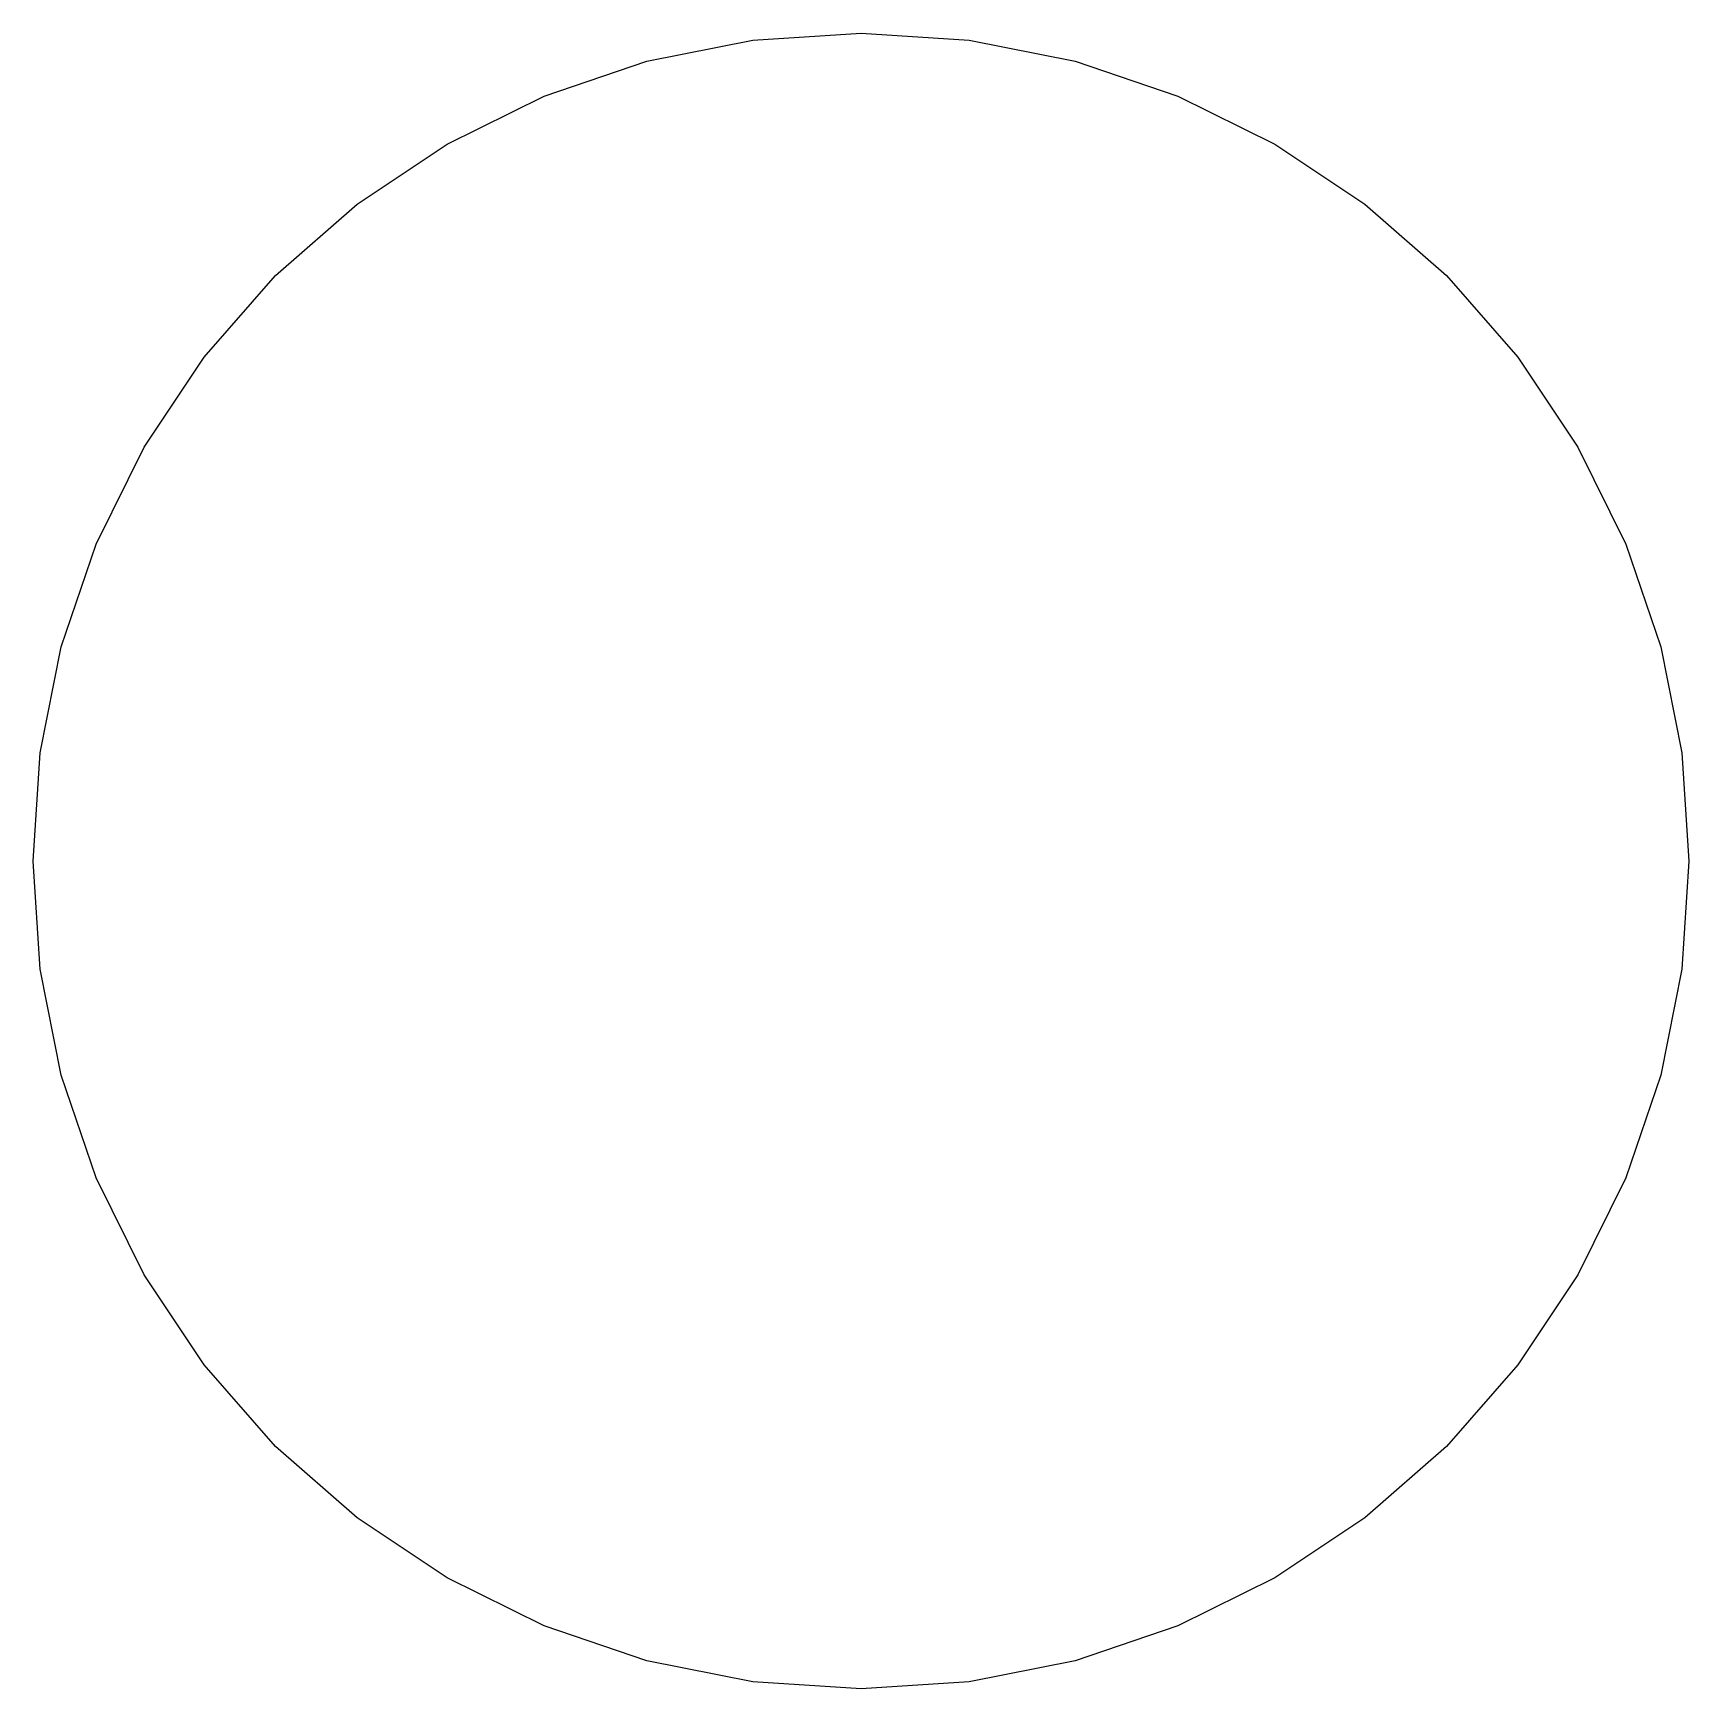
# Model space of a CAD drawing. Extents: x 108 to 210, y -135 to -72.
# Drawn here: x 205.012 to 209.488, y -133.988 to -129.512 of the extents above; entities that cross this region are included whole.
import ezdxf

# ---------------------------------------------------------------- set-up
doc = ezdxf.new("R2010")
doc.units = 0
doc.layers.add('BLACK', color=7, linetype='CONTINUOUS')

msp = doc.modelspace()

# ---------------------------------------------------------------- linework, layer by layer
at = {"layer": 'BLACK', "linetype": 'CONTINUOUS'}
for p, q in [((206.670763, -129.588258), (206.957882, -129.531146)), ((206.957882, -129.531146), (207.25, -129.512)), ((207.25, -129.512), (207.542118, -129.531146)), ((207.542118, -129.531146), (207.829237, -129.588258)), ((206.393554, -129.682358), (206.670763, -129.588258)), ((207.829237, -129.588258), (208.106446, -129.682358)), ((206.131, -129.811835), (206.393554, -129.682358)), ((208.106446, -129.682358), (208.369, -129.811835)), ((205.887592, -129.974475), (206.131, -129.811835)), ((208.369, -129.811835), (208.612408, -129.974475)), ((205.667495, -130.167495), (205.887592, -129.974475)), ((208.612408, -129.974475), (208.832505, -130.167495)), ((205.474475, -130.387592), (205.667495, -130.167495)), ((208.832505, -130.167495), (209.025525, -130.387592)), ((205.311835, -130.631), (205.474475, -130.387592)), ((209.025525, -130.387592), (209.188165, -130.631)), ((205.182358, -130.893554), (205.311835, -130.631)), ((209.188165, -130.631), (209.317642, -130.893554)), ((205.088258, -131.170763), (205.182358, -130.893554)), ((209.317642, -130.893554), (209.411742, -131.170763)), ((205.031146, -131.457882), (205.088258, -131.170763)), ((209.411742, -131.170763), (209.468854, -131.457882)), ((205.012, -131.75), (205.031146, -131.457882)), ((209.468854, -131.457882), (209.488, -131.75)), ((205.031146, -132.042118), (205.012, -131.75)), ((209.488, -131.75), (209.468854, -132.042118)), ((205.088258, -132.329237), (205.031146, -132.042118)), ((209.468854, -132.042118), (209.411742, -132.329237)), ((205.182358, -132.606446), (205.088258, -132.329237)), ((209.411742, -132.329237), (209.317642, -132.606446)), ((205.311835, -132.869), (205.182358, -132.606446)), ((209.317642, -132.606446), (209.188165, -132.869)), ((205.474475, -133.112408), (205.311835, -132.869)), ((209.188165, -132.869), (209.025525, -133.112408)), ((205.667495, -133.332505), (205.474475, -133.112408)), ((209.025525, -133.112408), (208.832505, -133.332505)), ((205.887592, -133.525525), (205.667495, -133.332505)), ((208.832505, -133.332505), (208.612408, -133.525525)), ((206.131, -133.688165), (205.887592, -133.525525)), ((208.612408, -133.525525), (208.369, -133.688165)), ((206.393554, -133.817642), (206.131, -133.688165)), ((208.369, -133.688165), (208.106446, -133.817642)), ((206.670763, -133.911742), (206.393554, -133.817642)), ((208.106446, -133.817642), (207.829237, -133.911742)), ((206.957882, -133.968854), (206.670763, -133.911742)), ((207.829237, -133.911742), (207.542118, -133.968854)), ((207.25, -133.988), (206.957882, -133.968854)), ((207.542118, -133.968854), (207.25, -133.988))]:
    msp.add_line(p, q, dxfattribs=at)

doc.saveas('drawing.dxf')
